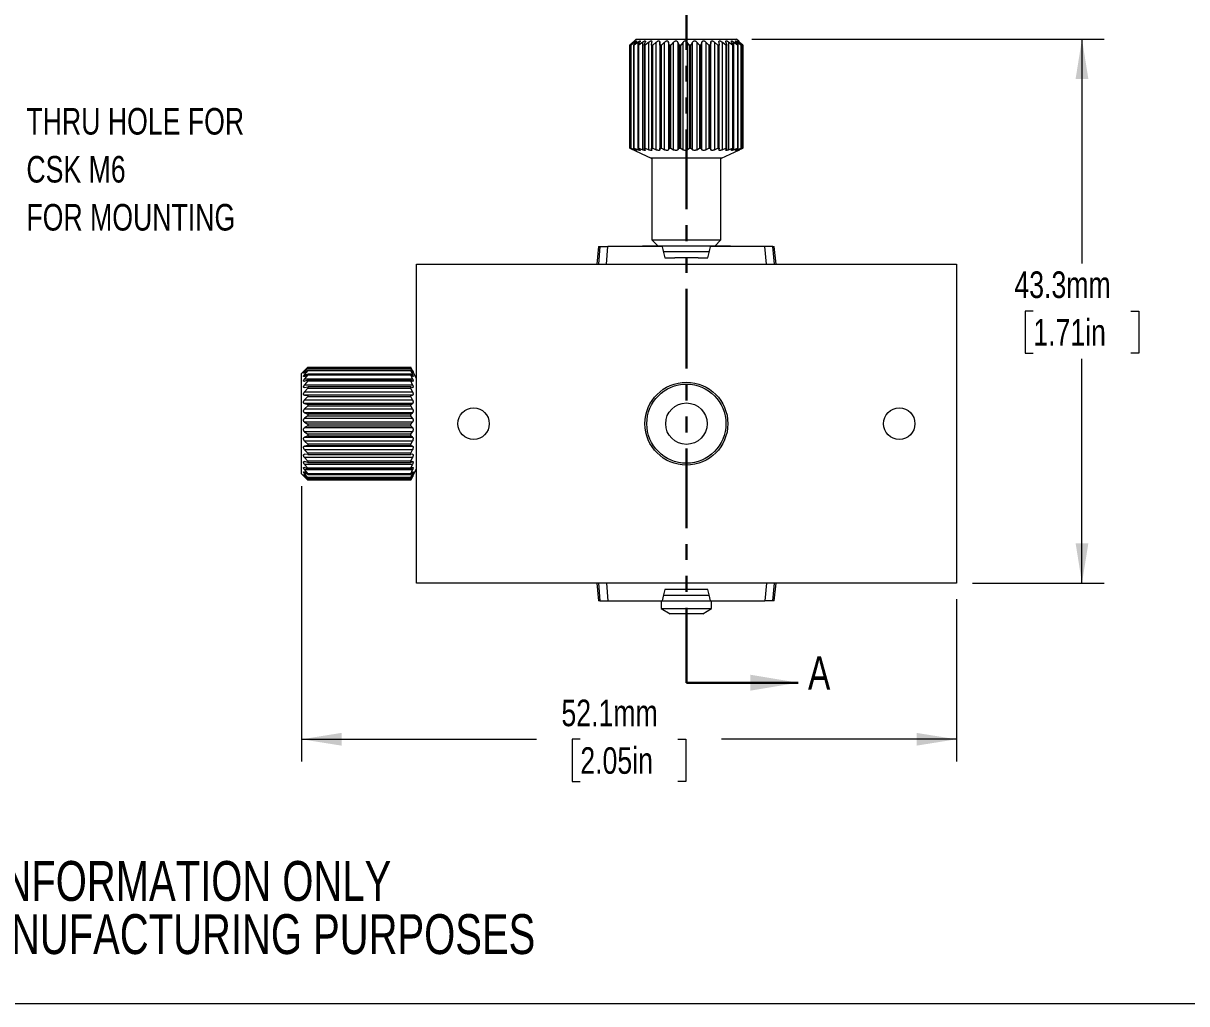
# Model space of a CAD drawing. Header units: millimetres. Extents: x 2 to 278, y 1 to 215.
# Drawn here: x 74.1 to 166.7, y 0.9 to 79 of the extents above; entities that cross this region are included whole.
import ezdxf

# ---------------------------------------------------------------- set-up
doc = ezdxf.new("R2010")
doc.units = ezdxf.units.MM
doc.linetypes.add('PHANTOM', pattern=[12.7, 6.35, -1.27, 1.27, -1.27, 1.27, -1.27])
doc.styles.add('SLDTEXTSTYLE0', font='TXT', dxfattribs={"width": 0.75})
doc.dimstyles.new('SLDDIMSTYLE0', dxfattribs={"dimtxt": 2.116667, "dimasz": 3.175, "dimexe": 0, "dimexo": 0.0625, "dimgap": 0.529167, "dimtad": 0, "dimtih": 1, "dimtoh": 1, "dimdec": 1, "dimrnd": 1e-09, "dimzin": 12, "dimdsep": 46, "dimtxsty": 'SLDTEXTSTYLE0', "dimsah": 1, "dimcen": 0.09, "dimadec": 0, "dimazin": 3, "dimtfac": 1, "dimtdec": 1, "dimtofl": 0, "dimtmove": 0, "dimatfit": 3, "dimfxl": 1, "dimfrac": 2, "dimtolj": 1, "dimtzin": 12, "dimarcsym": 0})

# ---------------------------------------------------------------- blocks, each defined once
blk = doc.blocks.new('SW_NOTE_2')
at = {"color": 0, "linetype": 'Continuous', "lineweight": 0, "char_height": 3.175, "attachment_point": 2, "style": 'SLDTEXTSTYLE0'}
for s, insert in [('FOR INFORMATION ONLY', (25.053, 4.093)), ('NOT FOR MANUFACTURING PURPOSES', (25.377, -0.141))]:
    blk.add_mtext(s, dxfattribs=dict(at, insert=insert))
blk = doc.blocks.new('_D_5')
at = {"color": 7, "linetype": 'Continuous', "lineweight": 0}
for p, q in [((132.124, 77.75), (160.182, 77.75)), ((158.404, 77.75), (158.404, 59.873)), ((154.525, 56.08), (153.882, 56.08)), ((153.882, 56.08), (153.882, 52.717)), ((162.283, 56.08), (162.926, 56.08)), ((162.926, 56.08), (162.926, 52.717)), ((153.882, 52.717), (154.525, 52.717)), ((158.404, 34.41), (158.404, 52.288)), ((162.926, 52.717), (162.283, 52.717)), ((149.674, 34.41), (160.182, 34.41))]:
    blk.add_line(p, q, dxfattribs=at)
for points in [[(158.404, 77.75), (157.896, 74.575), (158.912, 74.575)], [(158.404, 34.41), (158.912, 37.585), (157.896, 37.585)]]:
    blk.add_solid(points, dxfattribs=at)
at = {"color": 7, "linetype": 'Continuous', "lineweight": 0, "char_height": 2.1167, "attachment_point": 1, "style": 'SLDTEXTSTYLE0'}
for s, insert in [('43.3mm', (153.022, 59.238)), ('1.71in', (154.525, 55.446))]:
    blk.add_mtext(s, dxfattribs=dict(at, insert=insert))
blk = doc.blocks.new('_D_6')
at = {"color": 7, "linetype": 'Continuous', "lineweight": 0}
for p, q in [((96.264, 42.125), (96.264, 20.192)), ((148.404, 33.14), (148.404, 20.192)), ((96.264, 21.97), (114.963, 21.97)), ((118.455, 21.97), (117.812, 21.97)), ((117.812, 21.97), (117.812, 18.607)), ((126.213, 21.97), (126.856, 21.97)), ((126.856, 21.97), (126.856, 18.607)), ((148.404, 21.97), (129.705, 21.97)), ((117.812, 18.607), (118.455, 18.607)), ((126.856, 18.607), (126.213, 18.607))]:
    blk.add_line(p, q, dxfattribs=at)
for points in [[(96.264, 21.97), (99.439, 21.462), (99.439, 22.478)], [(148.404, 21.97), (145.229, 22.478), (145.229, 21.462)]]:
    blk.add_solid(points, dxfattribs=at)
at = {"color": 7, "linetype": 'Continuous', "lineweight": 0, "char_height": 2.1167, "attachment_point": 1, "style": 'SLDTEXTSTYLE0'}
for s, insert in [('52.1mm', (116.952, 25.128)), ('2.05in', (118.455, 21.336))]:
    blk.add_mtext(s, dxfattribs=dict(at, insert=insert))
blk = doc.blocks.new('SW_NOTE_5')
at = {"color": 0, "linetype": 'Continuous', "lineweight": 0, "attachment_point": 1, "style": 'SLDTEXTSTYLE0'}
for s, insert, char_height in [('THRU HOLE FOR', (0.546, 0.492), 2.11667), ('CSK M6', (0.546, -3.33), 2.1167), ('FOR MOUNTING', (0.546, -7.153), 2.11667)]:
    blk.add_mtext(s, dxfattribs=dict(at, insert=insert, char_height=char_height))

msp = doc.modelspace()

# ---------------------------------------------------------------- linework, layer by layer
at = {"color": 7, "linetype": 'PHANTOM', "lineweight": 30}
msp.add_line((126.904, 83.244), (126.904, 26.477), dxfattribs=at)
at = {"color": 7, "linetype": 'Continuous', "lineweight": 0}
for p, q in [((122.404, 77.25), (122.455, 77.301)), ((122.407, 77.25), (122.404, 77.25)), ((122.404, 77.25), (122.404, 69.043)), ((122.678, 77.513), (122.407, 77.25)), ((122.407, 69.043), (122.407, 77.25)), ((122.904, 77.75), (122.454, 77.301)), ((122.482, 77.25), (122.714, 77.513)), ((122.507, 77.25), (122.482, 77.25)), ((122.482, 77.25), (122.482, 69.043)), ((122.8, 77.513), (122.507, 77.25)), ((122.507, 69.043), (122.507, 77.25)), ((122.702, 77.25), (122.894, 77.513)), ((122.748, 77.25), (122.702, 77.25)), ((122.702, 77.25), (122.702, 69.043)), ((123.054, 77.513), (122.748, 77.25)), ((122.748, 69.043), (122.748, 77.25)), ((122.904, 77.75), (122.928, 77.75)), ((122.928, 77.75), (123.071, 77.75)), ((123.054, 68.921), (123.054, 77.513)), ((123.057, 77.25), (123.202, 77.513)), ((123.123, 77.25), (123.057, 77.25)), ((123.057, 77.25), (123.057, 69.043)), ((123.071, 77.75), (123.337, 77.75)), ((123.432, 77.513), (123.123, 77.25)), ((123.123, 69.043), (123.123, 77.25)), ((123.337, 77.75), (123.717, 77.75)), ((123.432, 68.921), (123.432, 77.513)), ((123.535, 77.25), (123.63, 77.513)), ((123.619, 77.25), (123.535, 77.25)), ((123.535, 77.25), (123.535, 69.043)), ((123.921, 77.513), (123.619, 77.25)), ((123.619, 69.043), (123.619, 77.25)), ((123.717, 77.75), (124.2, 77.75)), ((123.921, 68.921), (123.921, 77.513)), ((124.122, 77.25), (124.163, 77.513)), ((124.221, 77.25), (124.122, 77.25)), ((124.122, 77.25), (124.122, 69.043)), ((124.2, 77.75), (124.77, 77.75)), ((124.506, 77.513), (124.221, 77.25)), ((124.221, 69.043), (124.221, 77.25)), ((124.506, 68.921), (124.506, 77.513)), ((124.77, 77.75), (125.408, 77.75)), ((124.798, 77.25), (124.783, 77.513)), ((124.783, 77.513), (124.783, 68.921)), ((124.91, 77.25), (124.798, 77.25)), ((124.798, 77.25), (124.798, 69.043)), ((125.169, 77.513), (124.91, 77.25)), ((124.91, 69.043), (124.91, 77.25)), ((125.169, 68.921), (125.169, 77.513)), ((125.408, 77.75), (126.095, 77.75)), ((125.542, 77.25), (125.473, 77.513)), ((125.473, 77.513), (125.473, 68.921)), ((125.662, 77.25), (125.542, 77.25)), ((125.542, 77.25), (125.542, 69.043)), ((125.887, 77.513), (125.662, 77.25)), ((125.662, 69.043), (125.662, 77.25)), ((125.887, 68.921), (125.887, 77.513)), ((126.095, 77.75), (126.807, 77.75)), ((126.33, 77.25), (126.208, 77.513)), ((126.208, 77.513), (126.208, 68.921)), ((126.454, 77.25), (126.33, 77.25)), ((126.33, 77.25), (126.33, 69.043)), ((126.638, 77.513), (126.454, 77.25)), ((126.454, 69.043), (126.454, 77.25)), ((126.638, 68.921), (126.638, 77.513)), ((126.807, 77.75), (127.523, 77.75)), ((127.136, 77.25), (126.965, 77.513)), ((126.965, 77.513), (126.965, 68.921)), ((127.261, 77.25), (127.136, 77.25)), ((127.136, 77.25), (127.136, 69.043)), ((127.397, 77.513), (127.261, 77.25)), ((127.261, 69.043), (127.261, 77.25)), ((127.397, 68.921), (127.397, 77.513)), ((127.523, 77.75), (128.218, 77.75)), ((127.935, 77.25), (127.721, 77.513)), ((127.721, 77.513), (127.721, 68.921)), ((128.056, 77.25), (127.935, 77.25)), ((127.935, 77.25), (127.935, 69.043)), ((128.14, 77.513), (128.056, 77.25)), ((128.056, 69.043), (128.056, 77.25)), ((128.14, 68.921), (128.14, 77.513)), ((128.218, 77.75), (128.872, 77.75)), ((128.7, 77.25), (128.45, 77.513)), ((128.45, 77.513), (128.45, 68.921)), ((128.814, 77.25), (128.7, 77.25)), ((128.7, 77.25), (128.7, 69.043)), ((128.844, 77.513), (128.814, 77.25)), ((128.814, 69.043), (128.814, 77.25)), ((128.844, 68.921), (128.844, 77.513)), ((128.872, 77.75), (129.462, 77.75)), ((129.408, 77.25), (129.129, 77.513)), ((129.129, 77.513), (129.129, 68.921)), ((129.511, 77.25), (129.408, 77.25)), ((129.408, 77.25), (129.408, 69.043)), ((129.462, 77.75), (129.97, 77.75)), ((129.486, 77.513), (129.511, 77.25)), ((129.511, 69.043), (129.511, 77.25)), ((130.036, 77.25), (129.738, 77.513)), ((129.738, 77.513), (129.738, 68.921)), ((129.97, 77.75), (130.379, 77.75)), ((130.124, 77.25), (130.036, 77.25)), ((130.036, 77.25), (130.036, 69.043)), ((130.044, 77.513), (130.124, 77.25)), ((130.124, 69.043), (130.124, 77.25)), ((130.562, 77.25), (130.254, 77.513)), ((130.254, 77.513), (130.254, 68.921)), ((130.379, 77.75), (130.677, 77.75)), ((130.502, 77.513), (130.634, 77.25)), ((130.634, 77.25), (130.562, 77.25)), ((130.562, 77.25), (130.562, 69.043)), ((130.634, 69.043), (130.634, 77.25)), ((130.971, 77.25), (130.664, 77.513)), ((130.664, 77.513), (130.664, 68.921)), ((130.677, 77.75), (130.854, 77.75)), ((130.843, 77.513), (131.023, 77.25)), ((130.854, 77.75), (130.904, 77.75)), ((131.075, 77.579), (130.904, 77.75)), ((131.25, 77.25), (130.952, 77.513)), ((131.023, 77.25), (130.971, 77.25)), ((130.971, 77.25), (130.971, 69.043)), ((131.023, 69.043), (131.023, 77.25)), ((131.059, 77.513), (131.281, 77.25)), ((131.388, 77.25), (131.111, 77.513)), ((131.14, 77.513), (131.397, 77.25)), ((131.281, 77.25), (131.25, 77.25)), ((131.25, 77.25), (131.25, 69.043)), ((131.281, 69.043), (131.281, 77.25)), ((131.397, 77.25), (131.388, 77.25)), ((131.388, 77.25), (131.388, 69.043)), ((131.397, 69.043), (131.397, 77.25)), ((122.455, 69.02), (122.404, 69.043)), ((122.404, 69.043), (122.407, 69.043)), ((122.407, 69.043), (122.678, 68.921)), ((122.454, 69.02), (124.104, 68.25)), ((122.714, 68.921), (122.482, 69.043)), ((122.482, 69.043), (122.507, 69.043)), ((122.507, 69.043), (122.8, 68.921)), ((122.894, 68.921), (122.702, 69.043)), ((122.702, 69.043), (122.748, 69.043)), ((122.748, 69.043), (123.054, 68.921)), ((123.202, 68.921), (123.057, 69.043)), ((123.057, 69.043), (123.123, 69.043)), ((123.123, 69.043), (123.432, 68.921)), ((123.63, 68.921), (123.535, 69.043)), ((123.535, 69.043), (123.619, 69.043)), ((123.619, 69.043), (123.921, 68.921)), ((124.163, 68.921), (124.122, 69.043)), ((124.122, 69.043), (124.221, 69.043)), ((124.221, 69.043), (124.506, 68.921)), ((124.783, 68.921), (124.798, 69.043)), ((124.798, 69.043), (124.91, 69.043)), ((124.91, 69.043), (125.169, 68.921)), ((125.473, 68.921), (125.542, 69.043)), ((125.542, 69.043), (125.662, 69.043)), ((125.662, 69.043), (125.887, 68.921)), ((126.208, 68.921), (126.33, 69.043)), ((126.33, 69.043), (126.454, 69.043)), ((126.454, 69.043), (126.638, 68.921)), ((126.965, 68.921), (127.136, 69.043)), ((127.136, 69.043), (127.261, 69.043)), ((127.261, 69.043), (127.397, 68.921)), ((127.721, 68.921), (127.935, 69.043)), ((127.935, 69.043), (128.056, 69.043)), ((128.056, 69.043), (128.14, 68.921)), ((128.45, 68.921), (128.7, 69.043)), ((128.7, 69.043), (128.814, 69.043)), ((128.814, 69.043), (128.844, 68.921)), ((129.129, 68.921), (129.408, 69.043)), ((129.408, 69.043), (129.511, 69.043)), ((129.511, 69.043), (129.486, 68.921)), ((129.704, 68.25), (131.075, 68.89)), ((129.738, 68.921), (130.036, 69.043)), ((130.036, 69.043), (130.124, 69.043)), ((130.124, 69.043), (130.044, 68.921)), ((130.254, 68.921), (130.562, 69.043)), ((130.634, 69.043), (130.502, 68.921)), ((130.562, 69.043), (130.634, 69.043)), ((130.664, 68.921), (130.971, 69.043)), ((131.023, 69.043), (130.843, 68.921)), ((130.952, 68.921), (131.25, 69.043)), ((130.971, 69.043), (131.023, 69.043)), ((131.281, 69.043), (131.059, 68.921)), ((131.111, 68.921), (131.388, 69.043)), ((131.397, 69.043), (131.14, 68.921)), ((131.25, 69.043), (131.281, 69.043)), ((131.388, 69.043), (131.397, 69.043)), ((129.704, 68.25), (124.104, 68.25)), ((124.154, 68.25), (124.154, 61.75)), ((129.654, 61.75), (129.654, 68.25)), ((119.908, 61.21), (119.761, 59.81)), ((120.022, 61.21), (119.895, 59.81)), ((119.908, 61.21), (120.022, 61.21)), ((120.022, 61.21), (120.649, 61.21)), ((120.536, 59.81), (120.649, 61.21)), ((124.986, 61.21), (120.649, 61.21)), ((123.404, 61.25), (123.404, 61.21)), ((124.99, 61.25), (123.404, 61.25)), ((124.154, 61.75), (124.654, 61.25)), ((124.154, 61.75), (129.619, 61.75)), ((130.404, 61.25), (124.99, 61.25)), ((133.159, 61.21), (128.822, 61.21)), ((129.154, 61.25), (129.654, 61.75)), ((129.619, 61.75), (129.654, 61.75)), ((130.404, 61.21), (130.404, 61.25)), ((133.272, 59.81), (133.159, 61.21)), ((133.786, 61.21), (133.159, 61.21)), ((133.913, 59.81), (133.786, 61.21)), ((133.786, 61.21), (133.9, 61.21)), ((134.047, 59.81), (133.9, 61.21)), ((128.735, 60.81), (125.073, 60.81)), ((125.189, 60.31), (125.97, 60.31)), ((127.838, 60.31), (125.97, 60.31)), ((127.838, 60.31), (128.619, 60.31)), ((105.404, 34.41), (105.404, 59.81)), ((105.404, 59.81), (148.404, 59.81)), ((148.404, 59.81), (148.404, 34.41)), ((96.714, 51.56), (96.264, 51.11)), ((96.264, 51.101), (96.264, 51.11)), ((96.264, 50.987), (96.264, 51.101)), ((96.264, 50.749), (96.264, 50.987)), ((96.764, 51.61), (96.501, 51.346)), ((96.501, 51.323), (96.764, 51.563)), ((96.764, 51.543), (96.501, 51.255)), ((96.501, 51.174), (96.764, 51.376)), ((96.764, 51.334), (96.501, 51.03)), ((96.501, 50.894), (96.764, 51.051)), ((96.764, 50.989), (96.501, 50.68)), ((96.764, 51.61), (104.971, 51.61)), ((96.764, 51.563), (96.764, 51.543)), ((104.971, 51.563), (96.764, 51.563)), ((96.764, 51.543), (104.971, 51.543)), ((96.764, 51.376), (96.764, 51.334)), ((104.971, 51.376), (96.764, 51.376)), ((96.764, 51.334), (104.971, 51.334)), ((96.764, 51.051), (96.764, 50.989)), ((104.971, 51.051), (96.764, 51.051)), ((96.764, 50.989), (104.971, 50.989)), ((105.094, 51.346), (104.971, 51.61)), ((104.971, 51.543), (104.971, 51.563)), ((104.971, 51.563), (105.094, 51.323)), ((105.094, 51.255), (104.971, 51.543)), ((104.971, 51.334), (104.971, 51.376)), ((104.971, 51.376), (105.094, 51.174)), ((105.094, 51.03), (104.971, 51.334)), ((104.971, 50.989), (104.971, 51.051)), ((104.971, 51.051), (105.094, 50.894)), ((105.094, 50.68), (104.971, 50.989)), ((105.404, 50.682), (104.995, 51.56)), ((96.264, 50.394), (96.264, 50.749)), ((96.264, 49.934), (96.264, 50.394)), ((96.501, 50.68), (105.094, 50.68)), ((96.501, 50.493), (96.764, 50.6)), ((96.764, 50.519), (96.501, 50.215)), ((96.501, 50.215), (105.094, 50.215)), ((96.501, 49.983), (96.764, 50.036)), ((96.764, 50.6), (96.764, 50.519)), ((104.971, 50.6), (96.764, 50.6)), ((96.764, 50.519), (104.971, 50.519)), ((96.764, 50.036), (96.764, 49.94)), ((104.971, 50.036), (96.764, 50.036)), ((104.971, 50.519), (104.971, 50.6)), ((104.971, 50.6), (105.094, 50.493)), ((105.094, 50.215), (104.971, 50.519)), ((104.971, 49.94), (104.971, 50.036)), ((104.971, 50.036), (105.094, 49.983)), ((96.264, 49.382), (96.264, 49.934)), ((96.264, 48.758), (96.264, 49.382)), ((96.764, 49.94), (96.501, 49.65)), ((96.501, 49.65), (105.094, 49.65)), ((96.501, 49.381), (96.764, 49.378)), ((105.094, 49.381), (96.501, 49.381)), ((96.764, 49.27), (96.501, 49.004)), ((96.764, 49.94), (104.971, 49.94)), ((96.764, 49.378), (96.764, 49.27)), ((104.971, 49.378), (96.764, 49.378)), ((96.764, 49.27), (104.971, 49.27)), ((105.094, 49.65), (104.971, 49.94)), ((104.971, 49.378), (105.094, 49.381)), ((104.971, 49.27), (104.971, 49.378)), ((105.094, 49.004), (104.971, 49.27)), ((96.264, 48.081), (96.264, 48.758)), ((96.501, 49.004), (105.094, 49.004)), ((96.501, 48.705), (96.764, 48.648)), ((105.094, 48.705), (96.501, 48.705)), ((96.764, 48.53), (96.501, 48.297)), ((96.501, 48.297), (105.094, 48.297)), ((96.764, 48.648), (96.764, 48.53)), ((104.971, 48.648), (96.764, 48.648)), ((96.764, 48.53), (104.971, 48.53)), ((104.971, 48.648), (105.094, 48.705)), ((104.971, 48.53), (104.971, 48.648)), ((105.094, 48.297), (104.971, 48.53)), ((96.264, 47.372), (96.264, 48.081)), ((96.264, 46.655), (96.264, 47.372)), ((96.501, 47.979), (96.764, 47.868)), ((105.094, 47.979), (96.501, 47.979)), ((96.764, 47.745), (96.501, 47.551)), ((96.501, 47.551), (105.094, 47.551)), ((96.764, 47.868), (96.764, 47.745)), ((104.971, 47.868), (96.764, 47.868)), ((96.764, 47.745), (104.971, 47.745)), ((104.971, 47.868), (105.094, 47.979)), ((104.971, 47.745), (104.971, 47.868)), ((105.094, 47.551), (104.971, 47.745)), ((96.264, 45.953), (96.264, 46.655)), ((96.501, 47.224), (96.764, 47.064)), ((105.094, 47.224), (96.501, 47.224)), ((96.764, 46.939), (96.501, 46.792)), ((96.501, 46.792), (105.094, 46.792)), ((96.501, 46.466), (96.764, 46.261)), ((105.094, 46.466), (96.501, 46.466)), ((96.764, 47.064), (96.764, 46.939)), ((104.971, 47.064), (96.764, 47.064)), ((96.764, 46.939), (104.971, 46.939)), ((104.971, 47.064), (105.094, 47.224)), ((104.971, 46.939), (104.971, 47.064)), ((105.094, 46.792), (104.971, 46.939)), ((104.971, 46.261), (105.094, 46.466)), ((96.264, 45.288), (96.264, 45.953)), ((96.764, 46.139), (96.501, 46.042)), ((96.501, 46.042), (105.094, 46.042)), ((96.501, 45.729), (96.764, 45.486)), ((105.094, 45.729), (96.501, 45.729)), ((96.764, 46.261), (96.764, 46.139)), ((104.971, 46.261), (96.764, 46.261)), ((96.764, 46.139), (104.971, 46.139)), ((96.764, 45.486), (96.764, 45.37)), ((104.971, 45.486), (96.764, 45.486)), ((104.971, 46.139), (104.971, 46.261)), ((105.094, 46.042), (104.971, 46.139)), ((104.971, 45.486), (105.094, 45.729)), ((104.971, 45.37), (104.971, 45.486)), ((96.264, 44.682), (96.264, 45.288)), ((96.264, 44.153), (96.264, 44.682)), ((96.764, 45.37), (96.501, 45.327)), ((96.501, 45.327), (105.094, 45.327)), ((96.501, 45.036), (96.764, 44.763)), ((105.094, 45.036), (96.501, 45.036)), ((96.764, 44.657), (96.501, 44.67)), ((96.764, 45.37), (104.971, 45.37)), ((96.764, 44.763), (96.764, 44.657)), ((104.971, 44.763), (96.764, 44.763)), ((96.764, 44.657), (104.971, 44.657)), ((105.094, 45.327), (104.971, 45.37)), ((104.971, 44.763), (105.094, 45.036)), ((104.971, 44.657), (104.971, 44.763)), ((105.094, 44.67), (104.971, 44.657)), ((96.264, 43.72), (96.264, 44.153)), ((96.264, 43.395), (96.264, 43.72)), ((96.501, 44.409), (96.764, 44.115)), ((105.094, 44.409), (96.501, 44.409)), ((96.764, 44.023), (96.501, 44.09)), ((96.501, 43.87), (96.764, 43.563)), ((105.094, 43.87), (96.501, 43.87)), ((96.764, 43.488), (96.501, 43.608)), ((96.764, 44.115), (96.764, 44.023)), ((104.971, 44.115), (96.764, 44.115)), ((96.764, 44.023), (104.971, 44.023)), ((96.764, 43.563), (96.764, 43.488)), ((104.971, 43.563), (96.764, 43.563)), ((104.971, 44.115), (105.094, 44.409)), ((104.971, 44.023), (104.971, 44.115)), ((105.094, 44.09), (104.971, 44.023)), ((104.971, 43.563), (105.094, 43.87)), ((105.094, 43.608), (104.971, 43.488)), ((104.971, 43.488), (104.971, 43.563)), ((96.264, 43.19), (96.264, 43.395)), ((96.264, 43.111), (96.264, 43.19)), ((96.264, 43.11), (96.264, 43.111)), ((96.264, 43.11), (96.435, 42.939)), ((96.501, 43.434), (96.764, 43.126)), ((105.094, 43.434), (96.501, 43.434)), ((96.764, 43.069), (96.501, 43.239)), ((96.501, 43.117), (96.764, 42.817)), ((96.764, 42.781), (96.501, 42.994)), ((96.501, 42.928), (96.764, 42.645)), ((96.764, 42.631), (96.501, 42.881)), ((96.501, 42.874), (96.764, 42.617)), ((96.764, 43.488), (104.971, 43.488)), ((96.764, 43.126), (96.764, 43.069)), ((104.971, 43.126), (96.764, 43.126)), ((96.764, 43.069), (104.971, 43.069)), ((96.764, 42.817), (96.764, 42.781)), ((104.971, 42.817), (96.764, 42.817)), ((96.764, 42.781), (104.971, 42.781)), ((96.764, 42.645), (96.764, 42.631)), ((104.971, 42.645), (96.764, 42.645)), ((96.764, 42.631), (104.971, 42.631)), ((104.971, 43.126), (105.094, 43.434)), ((105.094, 43.239), (104.971, 43.069)), ((104.971, 43.069), (104.971, 43.126)), ((104.971, 42.817), (105.094, 43.117)), ((105.094, 42.994), (104.971, 42.781)), ((104.971, 42.645), (105.094, 42.928)), ((105.094, 42.881), (104.971, 42.631)), ((104.971, 42.617), (105.094, 42.874)), ((104.971, 42.781), (104.971, 42.817)), ((104.971, 42.631), (104.971, 42.645)), ((105.124, 42.939), (105.404, 43.538)), ((104.971, 42.617), (96.764, 42.617)), ((148.404, 34.41), (105.404, 34.41)), ((119.761, 34.41), (119.908, 33.01)), ((119.895, 34.41), (120.022, 33.01)), ((120.536, 34.41), (120.649, 33.01)), ((133.272, 34.41), (133.159, 33.01)), ((133.786, 33.01), (133.913, 34.41)), ((133.9, 33.01), (134.047, 34.41)), ((128.735, 33.41), (125.073, 33.41)), ((125.97, 33.91), (125.189, 33.91)), ((127.838, 33.91), (125.97, 33.91)), ((128.619, 33.91), (127.838, 33.91)), ((120.022, 33.01), (119.908, 33.01)), ((120.022, 33.01), (120.649, 33.01)), ((120.649, 33.01), (124.986, 33.01)), ((123.404, 33.01), (123.404, 32.97)), ((124.99, 32.97), (123.404, 32.97)), ((124.904, 32.97), (124.904, 32.375)), ((130.404, 32.97), (124.99, 32.97)), ((128.822, 33.01), (133.159, 33.01)), ((128.904, 32.375), (128.904, 32.97)), ((130.404, 32.97), (130.404, 33.01)), ((133.786, 33.01), (133.159, 33.01)), ((133.9, 33.01), (133.786, 33.01)), ((124.904, 32.375), (125.604, 31.97)), ((124.904, 32.375), (128.904, 32.375)), ((128.204, 31.97), (125.604, 31.97)), ((128.204, 31.97), (128.904, 32.375)), ((277.989, 0.903), (1.579, 0.903))]:
    msp.add_line(p, q, dxfattribs=at)
at = {"color": 8, "linetype": 'Continuous', "lineweight": 0}
for p, q in [((122.678, 77.472), (122.678, 77.513)), ((122.8, 77.385), (122.8, 77.513)), ((130.952, 77.513), (130.952, 77.354)), ((131.111, 77.513), (131.111, 77.452)), ((122.678, 68.921), (122.678, 68.94)), ((122.8, 68.921), (122.8, 68.98)), ((130.952, 68.995), (130.952, 68.921)), ((131.111, 68.949), (131.111, 68.921)), ((96.501, 51.346), (96.526, 51.346)), ((96.501, 51.255), (96.606, 51.255)), ((96.501, 51.03), (96.729, 51.03)), ((104.987, 51.03), (105.094, 51.03)), ((105.045, 51.255), (105.094, 51.255)), ((105.082, 51.346), (105.094, 51.346)), ((96.69, 43.117), (96.501, 43.117)), ((96.582, 42.928), (96.501, 42.928)), ((105.094, 43.117), (105.006, 43.117)), ((105.094, 42.928), (105.056, 42.928))]:
    msp.add_line(p, q, dxfattribs=at)
at = {"color": 7, "linetype": 'Continuous', "lineweight": 30}
msp.add_line((126.904, 26.477), (135.794, 26.477), dxfattribs=at)
at = {"color": 7, "linetype": 'Continuous', "lineweight": 0}
for centre, radius in [((126.904, 47.11), 3.3), ((126.904, 47.11), 3.15), ((109.954, 47.11), 1.25), ((126.904, 47.11), 1.65), ((143.854, 47.11), 1.25)]:
    msp.add_circle(centre, radius, dxfattribs=at)
for centre, start_param, end_param in [((126.904, 251.609), 2.927333, 2.950267), ((126.904, 251.609), 3.332919, 3.355852), ((126.904, -157.389), 0.191326, 0.21426), ((126.904, -157.389), 6.068926, 6.091859)]:
    msp.add_ellipse(centre, major_axis=(0, 194.855), ratio=0.046295, start_param=start_param, end_param=end_param, dxfattribs=at)
for points, knots in [([(122.678, 77.513), (122.696, 77.531), (122.728, 77.561), (122.762, 77.59), (122.779, 77.603), (122.784, 77.602), (122.775, 77.587), (122.753, 77.557), (122.727, 77.529), (122.714, 77.513)], [0, 0, 0, 0, 0.199126, 0.337971, 0.453762, 0.569932, 0.678582, 0.829277, 1, 1, 1, 1]), ([(122.8, 77.513), (122.821, 77.531), (122.856, 77.561), (122.898, 77.59), (122.924, 77.603), (122.937, 77.602), (122.938, 77.587), (122.925, 77.557), (122.904, 77.529), (122.894, 77.513)], [0, 0, 0, 0, 0.199126, 0.337971, 0.453762, 0.569932, 0.678582, 0.829277, 1, 1, 1, 1]), ([(123.054, 77.513), (123.076, 77.531), (123.113, 77.561), (123.162, 77.59), (123.196, 77.603), (123.217, 77.602), (123.228, 77.587), (123.224, 77.557), (123.21, 77.529), (123.202, 77.513)], [0, 0, 0, 0, 0.199126, 0.337971, 0.453762, 0.569932, 0.678582, 0.829277, 1, 1, 1, 1]), ([(123.432, 77.513), (123.454, 77.531), (123.493, 77.561), (123.547, 77.59), (123.587, 77.603), (123.616, 77.602), (123.636, 77.587), (123.643, 77.557), (123.634, 77.529), (123.63, 77.513)], [0, 0, 0, 0, 0.1991256, 0.3379705, 0.4537621, 0.5699322, 0.6785816, 0.829277, 1, 1, 1, 1]), ([(123.921, 77.513), (123.944, 77.531), (123.982, 77.561), (124.039, 77.59), (124.085, 77.603), (124.121, 77.602), (124.149, 77.587), (124.166, 77.557), (124.164, 77.529), (124.163, 77.513)], [0, 0, 0, 0, 0.199126, 0.337971, 0.453762, 0.569932, 0.678582, 0.829277, 1, 1, 1, 1]), ([(124.506, 77.513), (124.528, 77.531), (124.564, 77.561), (124.624, 77.59), (124.674, 77.603), (124.715, 77.602), (124.751, 77.587), (124.777, 77.557), (124.781, 77.529), (124.783, 77.513)], [0, 0, 0, 0, 0.199126, 0.337971, 0.453762, 0.569932, 0.678582, 0.829277, 1, 1, 1, 1]), ([(125.169, 77.513), (125.189, 77.531), (125.223, 77.561), (125.282, 77.59), (125.334, 77.603), (125.38, 77.602), (125.422, 77.587), (125.456, 77.557), (125.467, 77.529), (125.473, 77.513)], [0, 0, 0, 0, 0.1991256, 0.3379705, 0.4537621, 0.5699322, 0.6785816, 0.829277, 1, 1, 1, 1]), ([(125.887, 77.513), (125.905, 77.531), (125.935, 77.561), (125.992, 77.59), (126.045, 77.603), (126.093, 77.602), (126.14, 77.587), (126.182, 77.557), (126.199, 77.529), (126.208, 77.513)], [0, 0, 0, 0, 0.199126, 0.337971, 0.453762, 0.569932, 0.678582, 0.829277, 1, 1, 1, 1]), ([(126.638, 77.513), (126.653, 77.531), (126.678, 77.561), (126.732, 77.59), (126.783, 77.603), (126.833, 77.602), (126.883, 77.587), (126.931, 77.557), (126.953, 77.529), (126.965, 77.513)], [0, 0, 0, 0, 0.199126, 0.337971, 0.453762, 0.569932, 0.678582, 0.829277, 1, 1, 1, 1]), ([(127.397, 77.513), (127.409, 77.531), (127.429, 77.561), (127.477, 77.59), (127.525, 77.603), (127.575, 77.602), (127.627, 77.587), (127.679, 77.557), (127.706, 77.529), (127.721, 77.513)], [0, 0, 0, 0, 0.199126, 0.337971, 0.453762, 0.569932, 0.678582, 0.829277, 1, 1, 1, 1]), ([(128.14, 77.513), (128.149, 77.531), (128.162, 77.561), (128.203, 77.59), (128.248, 77.603), (128.295, 77.602), (128.348, 77.587), (128.403, 77.557), (128.433, 77.529), (128.45, 77.513)], [0, 0, 0, 0, 0.1991256, 0.3379705, 0.4537621, 0.5699322, 0.6785816, 0.829277, 1, 1, 1, 1]), ([(128.844, 77.513), (128.848, 77.531), (128.855, 77.561), (128.888, 77.59), (128.927, 77.603), (128.971, 77.602), (129.022, 77.587), (129.078, 77.557), (129.112, 77.529), (129.129, 77.513)], [0, 0, 0, 0, 0.199126, 0.337971, 0.453762, 0.569932, 0.678582, 0.829277, 1, 1, 1, 1]), ([(129.486, 77.513), (129.486, 77.531), (129.486, 77.561), (129.509, 77.59), (129.541, 77.603), (129.58, 77.602), (129.628, 77.587), (129.683, 77.557), (129.719, 77.529), (129.738, 77.513)], [0, 0, 0, 0, 0.199126, 0.337971, 0.453762, 0.569932, 0.678582, 0.829277, 1, 1, 1, 1]), ([(130.044, 77.513), (130.04, 77.531), (130.033, 77.561), (130.046, 77.59), (130.07, 77.603), (130.103, 77.602), (130.146, 77.587), (130.199, 77.557), (130.235, 77.529), (130.254, 77.513)], [0, 0, 0, 0, 0.199126, 0.337971, 0.453762, 0.569932, 0.678582, 0.829277, 1, 1, 1, 1]), ([(130.502, 77.513), (130.494, 77.531), (130.48, 77.561), (130.483, 77.59), (130.498, 77.603), (130.523, 77.602), (130.561, 77.587), (130.609, 77.557), (130.645, 77.529), (130.664, 77.513)], [0, 0, 0, 0, 0.199126, 0.337971, 0.453762, 0.569932, 0.678582, 0.829277, 1, 1, 1, 1]), ([(130.843, 77.513), (130.832, 77.531), (130.812, 77.561), (130.804, 77.59), (130.81, 77.603), (130.827, 77.602), (130.858, 77.587), (130.9, 77.557), (130.934, 77.529), (130.952, 77.513)], [0, 0, 0, 0, 0.199126, 0.337971, 0.453762, 0.569932, 0.678582, 0.829277, 1, 1, 1, 1]), ([(131.059, 77.513), (131.044, 77.531), (131.019, 77.561), (131, 77.59), (130.996, 77.603), (131.005, 77.602), (131.027, 77.587), (131.063, 77.557), (131.094, 77.529), (131.111, 77.513)], [0, 0, 0, 0, 0.1991256, 0.3379705, 0.4537621, 0.5699322, 0.6785816, 0.829277, 1, 1, 1, 1]), ([(131.14, 77.513), (131.122, 77.532), (131.096, 77.558), (131.08, 77.574), (131.075, 77.579)], [0, 0, 0, 0, 0.703679, 1, 1, 1, 1]), ([(122.714, 68.921), (122.729, 68.913), (122.759, 68.896), (122.782, 68.882), (122.783, 68.878), (122.764, 68.884), (122.728, 68.898), (122.695, 68.913), (122.678, 68.921)], [0, 0, 0, 0, 0.1777852, 0.35613, 0.5212865, 0.6760286, 0.8317156, 1, 1, 1, 1]), ([(122.894, 68.921), (122.906, 68.913), (122.93, 68.896), (122.94, 68.882), (122.929, 68.878), (122.9, 68.884), (122.856, 68.898), (122.819, 68.913), (122.8, 68.921)], [0, 0, 0, 0, 0.177785, 0.35613, 0.521287, 0.676029, 0.831716, 1, 1, 1, 1]), ([(123.202, 68.921), (123.211, 68.913), (123.228, 68.896), (123.226, 68.882), (123.204, 68.878), (123.165, 68.884), (123.113, 68.898), (123.074, 68.913), (123.054, 68.921)], [0, 0, 0, 0, 0.177785, 0.35613, 0.521287, 0.676029, 0.831716, 1, 1, 1, 1]), ([(123.63, 68.921), (123.634, 68.913), (123.644, 68.896), (123.63, 68.882), (123.597, 68.878), (123.549, 68.884), (123.493, 68.898), (123.453, 68.913), (123.432, 68.921)], [0, 0, 0, 0, 0.177785, 0.35613, 0.521287, 0.676029, 0.831716, 1, 1, 1, 1]), ([(124.163, 68.921), (124.163, 68.913), (124.165, 68.896), (124.139, 68.882), (124.096, 68.878), (124.042, 68.884), (123.982, 68.898), (123.942, 68.913), (123.921, 68.921)], [0, 0, 0, 0, 0.177785, 0.35613, 0.521287, 0.676029, 0.831716, 1, 1, 1, 1]), ([(124.783, 68.921), (124.78, 68.913), (124.774, 68.896), (124.737, 68.882), (124.686, 68.878), (124.627, 68.884), (124.565, 68.898), (124.526, 68.913), (124.506, 68.921)], [0, 0, 0, 0, 0.177785, 0.35613, 0.521287, 0.676029, 0.831716, 1, 1, 1, 1]), ([(125.473, 68.921), (125.466, 68.913), (125.452, 68.896), (125.405, 68.882), (125.347, 68.878), (125.285, 68.884), (125.223, 68.898), (125.187, 68.913), (125.169, 68.921)], [0, 0, 0, 0, 0.177785, 0.35613, 0.521287, 0.676029, 0.831716, 1, 1, 1, 1]), ([(126.208, 68.921), (126.197, 68.913), (126.176, 68.896), (126.121, 68.882), (126.058, 68.878), (125.995, 68.884), (125.935, 68.898), (125.903, 68.913), (125.887, 68.921)], [0, 0, 0, 0, 0.177785, 0.35613, 0.521287, 0.676029, 0.831716, 1, 1, 1, 1]), ([(126.965, 68.921), (126.951, 68.913), (126.923, 68.896), (126.862, 68.882), (126.796, 68.878), (126.734, 68.884), (126.678, 68.898), (126.651, 68.913), (126.638, 68.921)], [0, 0, 0, 0, 0.177785, 0.35613, 0.521287, 0.676029, 0.831716, 1, 1, 1, 1]), ([(127.721, 68.921), (127.704, 68.913), (127.67, 68.896), (127.604, 68.882), (127.538, 68.878), (127.479, 68.884), (127.429, 68.898), (127.408, 68.913), (127.397, 68.921)], [0, 0, 0, 0, 0.177785, 0.35613, 0.521287, 0.676029, 0.831716, 1, 1, 1, 1]), ([(128.45, 68.921), (128.431, 68.913), (128.393, 68.896), (128.324, 68.882), (128.259, 68.878), (128.205, 68.884), (128.162, 68.898), (128.148, 68.913), (128.14, 68.921)], [0, 0, 0, 0, 0.177785, 0.35613, 0.521287, 0.676029, 0.831716, 1, 1, 1, 1]), ([(129.129, 68.921), (129.109, 68.913), (129.067, 68.896), (128.998, 68.882), (128.937, 68.878), (128.889, 68.884), (128.855, 68.898), (128.848, 68.913), (128.844, 68.921)], [0, 0, 0, 0, 0.1777852, 0.35613, 0.5212865, 0.6760286, 0.8317156, 1, 1, 1, 1]), ([(129.738, 68.921), (129.716, 68.913), (129.672, 68.896), (129.605, 68.882), (129.549, 68.878), (129.51, 68.884), (129.486, 68.898), (129.486, 68.913), (129.486, 68.921)], [0, 0, 0, 0, 0.177785, 0.35613, 0.521287, 0.676029, 0.831716, 1, 1, 1, 1]), ([(130.254, 68.921), (130.232, 68.913), (130.188, 68.896), (130.125, 68.882), (130.077, 68.878), (130.047, 68.884), (130.033, 68.898), (130.04, 68.913), (130.044, 68.921)], [0, 0, 0, 0, 0.1777852, 0.35613, 0.5212865, 0.6760286, 0.8317156, 1, 1, 1, 1]), ([(130.664, 68.921), (130.642, 68.913), (130.599, 68.896), (130.542, 68.882), (130.502, 68.878), (130.482, 68.884), (130.48, 68.898), (130.494, 68.913), (130.502, 68.921)], [0, 0, 0, 0, 0.177785, 0.35613, 0.521287, 0.676029, 0.831716, 1, 1, 1, 1]), ([(130.952, 68.921), (130.932, 68.913), (130.89, 68.896), (130.842, 68.882), (130.812, 68.878), (130.803, 68.884), (130.812, 68.898), (130.833, 68.913), (130.843, 68.921)], [0, 0, 0, 0, 0.1777852, 0.35613, 0.5212865, 0.6760286, 0.8317156, 1, 1, 1, 1]), ([(131.111, 68.921), (131.092, 68.913), (131.054, 68.896), (131.015, 68.882), (130.996, 68.878), (130.999, 68.884), (131.019, 68.898), (131.045, 68.913), (131.059, 68.921)], [0, 0, 0, 0, 0.177785, 0.35613, 0.521287, 0.676029, 0.831716, 1, 1, 1, 1]), ([(131.075, 68.89), (131.081, 68.893), (131.097, 68.9), (131.124, 68.913), (131.14, 68.921)], [0, 0, 0, 0, 0.376612, 1, 1, 1, 1]), ([(96.501, 51.323), (96.483, 51.307), (96.453, 51.279), (96.424, 51.255), (96.411, 51.247), (96.413, 51.251), (96.428, 51.269), (96.457, 51.3), (96.486, 51.33), (96.501, 51.346)], [0, 0, 0, 0, 0.199126, 0.337971, 0.453762, 0.569932, 0.678582, 0.829277, 1, 1, 1, 1]), ([(96.501, 51.174), (96.483, 51.161), (96.453, 51.138), (96.424, 51.124), (96.411, 51.125), (96.413, 51.139), (96.428, 51.165), (96.457, 51.204), (96.486, 51.237), (96.501, 51.255)], [0, 0, 0, 0, 0.199126, 0.337971, 0.453762, 0.569932, 0.678582, 0.829277, 1, 1, 1, 1]), ([(96.501, 50.894), (96.483, 50.885), (96.453, 50.868), (96.424, 50.865), (96.411, 50.875), (96.413, 50.897), (96.428, 50.931), (96.457, 50.977), (96.486, 51.012), (96.501, 51.03)], [0, 0, 0, 0, 0.1991256, 0.3379705, 0.4537621, 0.5699322, 0.6785816, 0.829277, 1, 1, 1, 1]), ([(105.094, 51.346), (105.102, 51.328), (105.118, 51.292), (105.133, 51.258), (105.137, 51.245), (105.131, 51.254), (105.116, 51.279), (105.101, 51.308), (105.094, 51.323)], [0, 0, 0, 0, 0.177785, 0.35613, 0.521287, 0.676029, 0.831716, 1, 1, 1, 1]), ([(105.094, 51.255), (105.102, 51.235), (105.118, 51.195), (105.133, 51.151), (105.137, 51.127), (105.131, 51.123), (105.116, 51.138), (105.101, 51.162), (105.094, 51.174)], [0, 0, 0, 0, 0.177785, 0.35613, 0.521287, 0.676029, 0.831716, 1, 1, 1, 1]), ([(105.094, 51.03), (105.102, 51.009), (105.118, 50.966), (105.133, 50.914), (105.137, 50.879), (105.131, 50.864), (105.116, 50.868), (105.101, 50.885), (105.094, 50.894)], [0, 0, 0, 0, 0.177785, 0.35613, 0.521287, 0.676029, 0.831716, 1, 1, 1, 1]), ([(96.501, 50.493), (96.483, 50.487), (96.453, 50.477), (96.424, 50.485), (96.411, 50.504), (96.413, 50.534), (96.428, 50.574), (96.457, 50.625), (96.486, 50.661), (96.501, 50.68)], [0, 0, 0, 0, 0.1991256, 0.3379705, 0.4537621, 0.5699322, 0.6785816, 0.829277, 1, 1, 1, 1]), ([(96.501, 49.983), (96.483, 49.981), (96.453, 49.978), (96.424, 49.996), (96.411, 50.024), (96.413, 50.06), (96.428, 50.106), (96.457, 50.16), (96.486, 50.196), (96.501, 50.215)], [0, 0, 0, 0, 0.199126, 0.337971, 0.453762, 0.569932, 0.678582, 0.829277, 1, 1, 1, 1]), ([(105.094, 50.68), (105.102, 50.658), (105.118, 50.614), (105.133, 50.554), (105.137, 50.51), (105.131, 50.485), (105.116, 50.477), (105.101, 50.487), (105.094, 50.493)], [0, 0, 0, 0, 0.177785, 0.35613, 0.521287, 0.676029, 0.831716, 1, 1, 1, 1]), ([(105.094, 50.215), (105.102, 50.193), (105.118, 50.149), (105.133, 50.084), (105.137, 50.031), (105.131, 49.996), (105.116, 49.978), (105.101, 49.981), (105.094, 49.983)], [0, 0, 0, 0, 0.177785, 0.35613, 0.521287, 0.676029, 0.831716, 1, 1, 1, 1]), ([(96.501, 49.381), (96.483, 49.383), (96.453, 49.386), (96.424, 49.414), (96.411, 49.45), (96.413, 49.491), (96.428, 49.541), (96.457, 49.597), (96.486, 49.632), (96.501, 49.65)], [0, 0, 0, 0, 0.199126, 0.337971, 0.453762, 0.569932, 0.678582, 0.829277, 1, 1, 1, 1]), ([(105.094, 49.65), (105.102, 49.629), (105.118, 49.586), (105.133, 49.518), (105.137, 49.459), (105.131, 49.415), (105.116, 49.386), (105.101, 49.383), (105.094, 49.381)], [0, 0, 0, 0, 0.177785, 0.35613, 0.521287, 0.676029, 0.831716, 1, 1, 1, 1]), ([(96.501, 48.705), (96.483, 48.711), (96.453, 48.722), (96.424, 48.759), (96.411, 48.8), (96.413, 48.847), (96.428, 48.898), (96.457, 48.954), (96.486, 48.987), (96.501, 49.004)], [0, 0, 0, 0, 0.199126, 0.337971, 0.453762, 0.569932, 0.678582, 0.829277, 1, 1, 1, 1]), ([(96.501, 47.979), (96.483, 47.989), (96.453, 48.005), (96.424, 48.05), (96.411, 48.097), (96.413, 48.146), (96.428, 48.198), (96.457, 48.252), (96.486, 48.281), (96.501, 48.297)], [0, 0, 0, 0, 0.1991256, 0.3379705, 0.4537621, 0.5699322, 0.6785816, 0.829277, 1, 1, 1, 1]), ([(105.094, 49.004), (105.102, 48.984), (105.118, 48.944), (105.133, 48.875), (105.137, 48.811), (105.131, 48.76), (105.116, 48.722), (105.101, 48.711), (105.094, 48.705)], [0, 0, 0, 0, 0.177785, 0.35613, 0.521287, 0.676029, 0.831716, 1, 1, 1, 1]), ([(105.094, 48.297), (105.102, 48.279), (105.118, 48.243), (105.133, 48.175), (105.137, 48.109), (105.131, 48.052), (105.116, 48.005), (105.101, 47.988), (105.094, 47.979)], [0, 0, 0, 0, 0.177785, 0.35613, 0.521287, 0.676029, 0.831716, 1, 1, 1, 1]), ([(96.501, 47.224), (96.483, 47.238), (96.453, 47.26), (96.424, 47.311), (96.411, 47.362), (96.413, 47.412), (96.428, 47.463), (96.457, 47.513), (96.486, 47.538), (96.501, 47.551)], [0, 0, 0, 0, 0.199126, 0.337971, 0.453762, 0.569932, 0.678582, 0.829277, 1, 1, 1, 1]), ([(105.094, 47.551), (105.102, 47.536), (105.118, 47.505), (105.133, 47.441), (105.137, 47.375), (105.131, 47.314), (105.116, 47.26), (105.101, 47.237), (105.094, 47.224)], [0, 0, 0, 0, 0.177785, 0.35613, 0.521287, 0.676029, 0.831716, 1, 1, 1, 1]), ([(96.501, 46.466), (96.483, 46.483), (96.453, 46.51), (96.424, 46.566), (96.411, 46.619), (96.413, 46.668), (96.428, 46.717), (96.457, 46.761), (96.486, 46.781), (96.501, 46.792)], [0, 0, 0, 0, 0.199126, 0.337971, 0.453762, 0.569932, 0.678582, 0.829277, 1, 1, 1, 1]), ([(105.094, 46.792), (105.102, 46.779), (105.118, 46.755), (105.133, 46.696), (105.137, 46.632), (105.131, 46.569), (105.116, 46.51), (105.101, 46.481), (105.094, 46.466)], [0, 0, 0, 0, 0.177785, 0.35613, 0.521287, 0.676029, 0.831716, 1, 1, 1, 1]), ([(96.501, 45.729), (96.483, 45.748), (96.453, 45.78), (96.424, 45.839), (96.411, 45.891), (96.413, 45.939), (96.428, 45.983), (96.457, 46.021), (96.486, 46.035), (96.501, 46.042)], [0, 0, 0, 0, 0.1991256, 0.3379705, 0.4537621, 0.5699322, 0.6785816, 0.829277, 1, 1, 1, 1]), ([(105.094, 46.042), (105.102, 46.034), (105.118, 46.016), (105.133, 45.965), (105.137, 45.904), (105.131, 45.841), (105.116, 45.78), (105.101, 45.746), (105.094, 45.729)], [0, 0, 0, 0, 0.1777852, 0.35613, 0.5212865, 0.6760286, 0.8317156, 1, 1, 1, 1]), ([(96.501, 45.036), (96.483, 45.057), (96.453, 45.092), (96.424, 45.152), (96.411, 45.203), (96.413, 45.247), (96.428, 45.285), (96.457, 45.316), (96.486, 45.323), (96.501, 45.327)], [0, 0, 0, 0, 0.199126, 0.337971, 0.453762, 0.569932, 0.678582, 0.829277, 1, 1, 1, 1]), ([(96.501, 44.409), (96.483, 44.431), (96.453, 44.469), (96.424, 44.528), (96.411, 44.576), (96.413, 44.615), (96.428, 44.646), (96.457, 44.668), (96.486, 44.669), (96.501, 44.67)], [0, 0, 0, 0, 0.1991256, 0.3379705, 0.4537621, 0.5699322, 0.6785816, 0.829277, 1, 1, 1, 1]), ([(105.094, 45.327), (105.102, 45.322), (105.118, 45.312), (105.133, 45.27), (105.137, 45.215), (105.131, 45.155), (105.116, 45.092), (105.101, 45.055), (105.094, 45.036)], [0, 0, 0, 0, 0.177785, 0.35613, 0.521287, 0.676029, 0.831716, 1, 1, 1, 1]), ([(105.094, 44.67), (105.102, 44.669), (105.118, 44.666), (105.133, 44.635), (105.137, 44.588), (105.131, 44.531), (105.116, 44.469), (105.101, 44.43), (105.094, 44.409)], [0, 0, 0, 0, 0.177785, 0.35613, 0.521287, 0.676029, 0.831716, 1, 1, 1, 1]), ([(96.501, 43.87), (96.483, 43.892), (96.453, 43.931), (96.424, 43.987), (96.411, 44.03), (96.413, 44.063), (96.428, 44.087), (96.457, 44.098), (96.486, 44.093), (96.501, 44.09)], [0, 0, 0, 0, 0.199126, 0.337971, 0.453762, 0.569932, 0.678582, 0.829277, 1, 1, 1, 1]), ([(96.501, 43.434), (96.483, 43.457), (96.453, 43.495), (96.424, 43.547), (96.411, 43.584), (96.413, 43.609), (96.428, 43.624), (96.457, 43.626), (96.486, 43.614), (96.501, 43.608)], [0, 0, 0, 0, 0.199126, 0.337971, 0.453762, 0.569932, 0.678582, 0.829277, 1, 1, 1, 1]), ([(105.094, 44.09), (105.102, 44.093), (105.118, 44.099), (105.133, 44.079), (105.137, 44.041), (105.131, 43.99), (105.116, 43.931), (105.101, 43.891), (105.094, 43.87)], [0, 0, 0, 0, 0.1777852, 0.35613, 0.5212865, 0.6760286, 0.8317156, 1, 1, 1, 1]), ([(105.094, 43.608), (105.102, 43.615), (105.118, 43.628), (105.133, 43.621), (105.137, 43.593), (105.131, 43.549), (105.116, 43.495), (105.101, 43.455), (105.094, 43.434)], [0, 0, 0, 0, 0.177785, 0.35613, 0.521287, 0.676029, 0.831716, 1, 1, 1, 1]), ([(96.501, 43.117), (96.483, 43.139), (96.453, 43.175), (96.424, 43.221), (96.411, 43.251), (96.413, 43.268), (96.428, 43.274), (96.457, 43.266), (96.486, 43.248), (96.501, 43.239)], [0, 0, 0, 0, 0.199126, 0.337971, 0.453762, 0.569932, 0.678582, 0.829277, 1, 1, 1, 1]), ([(96.501, 42.928), (96.483, 42.948), (96.453, 42.982), (96.424, 43.02), (96.411, 43.042), (96.413, 43.05), (96.428, 43.046), (96.457, 43.029), (96.486, 43.006), (96.501, 42.994)], [0, 0, 0, 0, 0.199126, 0.337971, 0.453762, 0.569932, 0.678582, 0.829277, 1, 1, 1, 1]), ([(96.501, 42.874), (96.483, 42.892), (96.453, 42.921), (96.424, 42.95), (96.411, 42.963), (96.413, 42.963), (96.428, 42.95), (96.457, 42.923), (96.486, 42.895), (96.501, 42.881)], [0, 0, 0, 0, 0.199126, 0.337971, 0.453762, 0.569932, 0.678582, 0.829277, 1, 1, 1, 1]), ([(105.094, 43.239), (105.102, 43.249), (105.118, 43.27), (105.133, 43.274), (105.137, 43.258), (105.131, 43.223), (105.116, 43.175), (105.101, 43.137), (105.094, 43.117)], [0, 0, 0, 0, 0.1777852, 0.35613, 0.5212865, 0.6760286, 0.8317156, 1, 1, 1, 1]), ([(105.094, 42.994), (105.102, 43.007), (105.118, 43.035), (105.133, 43.051), (105.137, 43.046), (105.131, 43.022), (105.116, 42.982), (105.101, 42.947), (105.094, 42.928)], [0, 0, 0, 0, 0.177785, 0.35613, 0.521287, 0.676029, 0.831716, 1, 1, 1, 1]), ([(105.094, 42.881), (105.102, 42.897), (105.118, 42.93), (105.133, 42.959), (105.137, 42.966), (105.131, 42.952), (105.116, 42.922), (105.101, 42.89), (105.094, 42.874)], [0, 0, 0, 0, 0.1777852, 0.35613, 0.5212865, 0.6760286, 0.8317156, 1, 1, 1, 1])]:
    msp.add_open_spline(points, degree=3, knots=knots, dxfattribs=at)
at = {"color": 7, "linetype": 'Continuous', "lineweight": 30}
msp.add_solid([(135.794, 26.477), (131.984, 27.112), (131.984, 25.842)], dxfattribs=at)

# ---------------------------------------------------------------- block references
at = {"color": 7, "linetype": 'Continuous', "lineweight": 0}
for name, p in [('SW_NOTE_5', (73.799, 71.765)), ('SW_NOTE_2', (58.62, 8.178))]:
    msp.add_blockref(name, p, dxfattribs=at)

# ---------------------------------------------------------------- texts
at = {"color": 7, "linetype": 'Continuous', "insert": (136.59, 28.577), "char_height": 2.646, "attachment_point": 1, "style": 'SLDTEXTSTYLE0'}
msp.add_mtext('A', dxfattribs=at)

# ---------------------------------------------------------------- dimensions: what is measured, and where the dimension line sits
at = {"color": 7, "linetype": 'Continuous', "lineweight": 0}
dim = msp.add_linear_dim(base=(158.404, 34.41), p1=(130.854, 77.75), p2=(148.404, 34.41), angle=90, dimstyle='SLDDIMSTYLE0', dxfattribs=at)
dim.commit()
dim.dimension.update_dxf_attribs({"geometry": '_D_5', "text_midpoint": (158.404, 56.08), "dimtype": 160})
dim = msp.add_linear_dim(base=(148.404, 21.97), p1=(96.264, 43.395), p2=(148.404, 34.41), dimstyle='SLDDIMSTYLE0', dxfattribs=at)
dim.commit()
dim.dimension.update_dxf_attribs({"geometry": '_D_6', "text_midpoint": (122.334, 21.97), "dimtype": 160})

doc.saveas('drawing.dxf')
